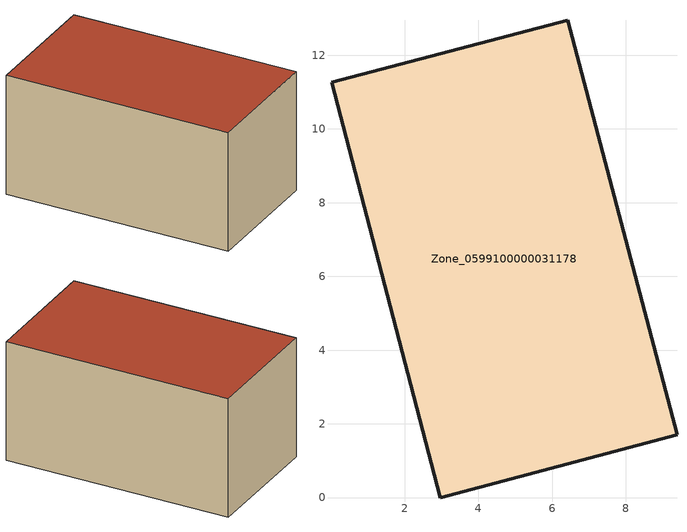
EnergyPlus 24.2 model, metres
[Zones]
Zone_0599100000031178
 floor ground (C_G): 6.42,12.94 9.39,1.7 2.96,0 0.01,11.27 z3.06
 wall outside (C_F): 6.42,12.94 0.01,11.27 2.96,0 9.39,1.7 6.42,12.94 z3.06:9.29
 roof outside (C_R): 9.39,1.7 6.42,12.94 0.01,11.27 2.96,0 z9.29
[BUILDING]
Pand.0599100000031178: North Axis=0; Terrain=City; Loads Convergence Tolerance Value=0.04; Temperature Convergence Tolerance Value=0.4; Solar Distribution=FullExterior; Maximum Number of Warmup Days=25; Minimum Number of Warmup Days=1
[Site:Location]
Rotterdam.The.Hague.AP_ZH_NLD Design_Conditions: Latitude=51.96; Longitude=4.45; Time Zone=1; Elevation=-4.5
[SITE:GROUNDTEMPERATURE:BUILDINGSURFACE]
18, 18, 18, 18, 18, 18, 18, 18, 18, 18, 18, 18
[MATERIAL] Thermal Absorptance=0.9; Solar Absorptance=0.7; Visible Absorptance=0.7
Name | Roughness | Thickness | Conductivity | Density | Specific Heat
G.TC.1946-1964 | MediumSmooth | 0.15 | 1 | 540 | 1210
F.TC.1946-1964 | Rough | 0.3 | 0.857143 | 1920 | 840
R.TC.1946-1964 | MediumRough | 0.2 | 0.235294 | 1500 | 1000
[CONSTRUCTION]
C_G: G.TC.1946-1964
C_F: F.TC.1946-1964
C_R: R.TC.1946-1964
[ZONE]
Zone_0599100000031178: Type=1; Multiplier=1; Ceiling Height=Autocalculate; Volume=Autocalculate; Floor Area=autocalculate; Part of Total Floor Area=Yes
[ZONEINFILTRATION:DESIGNFLOWRATE]
Infil_Zone_0599100000031178: Zone or ZoneList or Space or SpaceList=Zone_0599100000031178; Schedule=AlwaysOn; Design Flow Rate Calculation Method=Flow/Area; Flow Rate per Floor Area=0.003; Constant Term Coefficient=1; Temperature Term Coefficient=0; Velocity Term Coefficient=0; Velocity Squared Term Coefficient=0
[HVACTEMPLATE:ZONE:IDEALLOADSAIRSYSTEM]
Zone_0599100000031178: Maximum Heating Supply Air Temperature=50; Minimum Cooling Supply Air Temperature=13; Maximum Heating Supply Air Humidity Ratio=0.0156; Minimum Cooling Supply Air Humidity Ratio=0.0077; Heating Limit=NoLimit; Cooling Limit=NoLimit; Dehumidification Control Type=ConstantSensibleHeatRatio; Cooling Sensible Heat Ratio=0.7; Dehumidification Setpoint=60; Humidification Control Type=None; Humidification Setpoint=30; Outdoor Air Method=None; Outdoor Air Flow Rate per Person=0.00944; Outdoor Air Flow Rate per Zone Floor Area=0; Outdoor Air Flow Rate per Zone=0; Demand Controlled Ventilation Type=None; Outdoor Air Economizer Type=NoEconomizer; Heat Recovery Type=None; Sensible Heat Recovery Effectiveness=0.7; Latent Heat Recovery Effectiveness=0.65
[ZONECONTROL:THERMOSTAT]
ThermostatControl_Zone_0599100000031178: Zone or ZoneList=Zone_0599100000031178; Control Type Schedule=DualSetpointControlType; Control 1=Thermostat_Zone_0599100000031178; Temperature Difference Between Cutout And Setpoint=0
[THERMOSTATSETPOINT:DUALSETPOINT]
Thermostat_Zone_0599100000031178: Heating Setpoint Temperature Schedule=HeatingSetpoint_Zone_0599100000031178; Cooling Setpoint Temperature Schedule=CoolingSetpoint_Zone_0599100000031178
[SCHEDULE:COMPACT]
HeatingSetpoint_Zone_0599100000031178: Through: 12/31, For: AllDays, Until: 24:00, 21
CoolingSetpoint_Zone_0599100000031178: Through: 12/31, For: AllDays, Until: 24:00, 24
DualSetpointControlType: Through: 12/31, For: AllDays, Until: 24:00, 4
AlwaysOn: Through: 12/31, For: AllDays, Until: 24:00, 1
